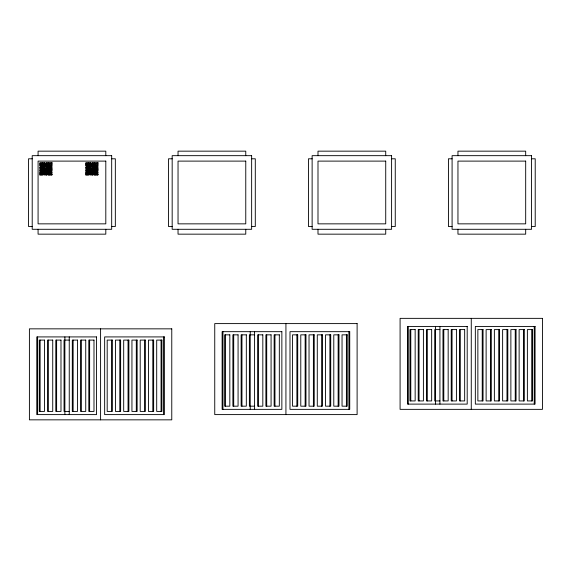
<?xml version="1.0" encoding="UTF-8"?>
<svg xmlns="http://www.w3.org/2000/svg" width="571" height="571" viewBox="0 0 571 571"><rect width="100%" height="100%" fill="white"/><g stroke="black" fill="none" stroke-linecap="round" stroke-linejoin="round"><path stroke-width="0.86" d="M32.212 158.795L28.55 158.795L28.55 226.523L32.212 226.523M111.68 158.795L115.335 158.795L115.335 226.523L111.68 226.523M172.171 158.795L168.509 158.795L168.509 226.523L172.171 226.523M251.64 158.795L255.294 158.795L255.294 226.523L251.64 226.523M312.13 158.795L308.468 158.795L308.468 226.523L312.13 226.523M391.599 158.795L395.253 158.795L395.253 226.523L391.599 226.523M452.089 158.795L448.428 158.795L448.428 226.523L452.089 226.523M531.558 158.795L535.213 158.795L535.213 226.523L531.558 226.523M439.913 329.603L434.724 329.603L434.724 400.935L439.913 400.935M254.573 334.849L249.384 334.849L249.384 406.181L254.573 406.181M69.234 340.095L64.045 340.095L64.045 411.42L69.234 411.42M534.242 326.426L534.242 404.111M531.737 329.603L531.737 400.935M525.684 155.669L525.684 151.158L457.956 151.158L457.956 155.669M525.684 229.292L525.684 234.16L457.956 234.16L457.956 229.292M523.486 329.603L523.486 400.935M515.235 329.603L515.235 400.935M506.984 329.603L506.984 400.935M498.733 329.603L498.733 400.935M490.482 329.603L490.482 400.935M482.231 329.603L482.231 400.935M471.268 318.354L471.268 409.357M460.305 329.603L460.305 400.935M452.054 329.603L452.054 400.935M443.803 329.603L443.803 400.935M439.927 326.426L439.927 404.111M435.566 326.426L435.566 404.111M427.301 329.603L427.301 400.935M419.043 329.603L419.043 400.935M410.792 329.603L410.792 400.935M408.294 326.426L408.294 404.111M385.725 155.669L385.725 151.158L317.997 151.158L317.997 155.669M385.725 229.292L385.725 234.16L317.997 234.16L317.997 229.292M348.902 331.672L348.902 409.357M346.404 334.849L346.404 406.181M338.146 334.849L338.146 406.181M329.895 334.849L329.895 406.181M321.644 334.849L321.644 406.181M313.393 334.849L313.393 406.181M305.142 334.849L305.142 406.181M296.891 334.849L296.891 406.181M285.928 323.6L285.928 414.603M274.965 334.849L274.965 406.181M266.714 334.849L266.714 406.181M258.463 334.849L258.463 406.181M254.587 331.672L254.587 409.357M250.226 331.672L250.226 409.357M245.766 155.669L245.766 151.158L178.038 151.158L178.038 155.669M245.766 229.292L245.766 234.16L178.038 234.16L178.038 229.292M241.961 334.849L241.961 406.181M233.71 334.849L233.71 406.181M225.452 334.849L225.452 406.181M222.954 331.672L222.954 409.357M163.57 336.919L163.57 414.603M161.065 340.095L161.065 411.42M152.814 340.095L152.814 411.42M144.563 340.095L144.563 411.42M136.305 340.095L136.305 411.42M128.054 340.095L128.054 411.42M119.803 340.095L119.803 411.42M111.552 340.095L111.552 411.42M105.806 155.669L105.806 151.158L38.079 151.158L38.079 155.669M105.806 229.292L105.806 234.16L38.079 234.16L38.079 229.292M100.589 328.846L100.589 419.842M89.626 340.095L89.626 411.42M81.375 340.095L81.375 411.42M73.124 340.095L73.124 411.42M69.248 336.919L69.248 414.603M64.887 336.919L64.887 414.603M56.622 340.095L56.622 411.42M48.371 340.095L48.371 411.42M40.12 340.095L40.12 411.42M37.615 336.919L37.615 414.603M111.68 155.669L32.212 155.669L32.212 229.292L111.68 229.292L111.68 155.669M251.64 155.669L172.171 155.669L172.171 229.292L251.64 229.292L251.64 155.669M391.599 155.669L312.13 155.669L312.13 229.292L391.599 229.292L391.599 155.669M531.558 155.669L452.089 155.669L452.089 229.292L531.558 229.292L531.558 155.669M105.806 161.108L38.079 161.108L38.079 223.853L105.806 223.853L105.806 161.108M245.766 161.108L178.038 161.108L178.038 223.853L245.766 223.853L245.766 161.108M385.725 161.108L317.997 161.108L317.997 223.853L385.725 223.853L385.725 161.108M525.684 161.108L457.956 161.108L457.956 223.853L525.684 223.853L525.684 161.108M42.739 162.799L39.777 162.799L39.777 165.768L42.739 165.768L42.739 162.799M44.01 162.799L43.589 162.799L43.589 163.649L44.431 164.07L44.431 162.799L44.859 162.799L44.859 163.227L44.01 163.227L44.01 162.799M46.972 162.799L46.13 162.799L46.13 163.649L48.242 163.649L48.242 163.227L47.393 163.227L47.393 164.919L46.972 164.919L46.972 164.07L45.701 164.07L45.701 163.227L45.28 163.227L45.28 165.768L45.701 165.768L45.701 164.919L44.431 164.919L44.431 164.498L44.859 164.498L44.859 166.19L45.28 166.19L45.28 167.039L44.859 167.039L44.859 166.611L46.13 167.039L46.13 166.19L46.972 166.19L46.972 165.34L47.393 165.34L47.393 167.039L46.551 167.039L46.551 168.731L47.393 168.731L47.393 168.309L49.934 168.731L49.513 170.422L48.663 170.422L48.663 169.58L49.092 169.58L49.092 170.001L47.821 169.58L47.821 170.85L47.393 170.85L48.242 171.693L47.821 174.662L46.972 174.234L46.972 172.542L47.393 172.542L47.393 173.812L48.663 173.812L48.663 173.391L48.242 173.391L48.242 175.083L49.092 175.083L48.663 174.662L49.092 173.391L49.513 173.391L49.513 174.234L52.054 174.234L51.633 172.121L50.783 172.121L50.783 170.85L52.054 170.85L52.054 169.58L51.204 169.58L52.054 172.542L50.783 172.542L50.362 174.662L49.513 174.662L49.513 175.083L50.783 175.083L50.783 173.391L51.204 173.391L51.204 170.422L50.783 170.001L49.934 170.422L50.362 171.271L46.972 170.001L47.393 172.121L46.551 172.121L46.551 172.963L45.701 172.963L46.13 172.542L46.13 173.812L46.551 173.812L46.13 175.083L46.972 175.083L45.701 174.234L45.28 174.234L45.28 175.083L43.16 174.662L43.16 173.812L44.859 173.391L44.431 172.542L45.28 172.542L45.28 173.812L44.859 173.812L44.859 174.662L43.589 174.234L44.01 171.271L43.16 171.271L43.16 170.001L42.318 170.001L42.318 168.309L44.431 168.731L44.01 164.919L43.16 164.919L43.16 166.19L43.589 166.19L43.16 167.46L42.318 167.46L42.318 166.19L42.739 166.19L42.739 166.611L41.469 166.611L41.469 167.46L41.048 167.46L41.048 166.19L40.198 166.19L40.198 167.039L42.739 167.039L42.739 169.152L41.048 169.152L41.048 169.58L42.739 169.58L42.739 171.271L42.318 171.271L42.318 170.85L43.589 170.85L43.589 171.693L44.431 171.693L44.431 171.271L46.551 171.693L46.551 171.271L45.28 171.271L45.701 170.85L45.701 172.121L41.469 171.693L41.89 170.85L41.048 170.85L41.048 171.693L39.777 171.271L39.777 170.85L40.62 170.85L40.62 169.58L39.777 169.58L39.777 170.422L41.89 170.001L41.89 170.422L44.431 170.422L44.431 170.85L44.01 170.85L44.01 169.152L43.16 169.152L43.589 170.001L44.431 170.001L44.431 169.152L45.28 170.001L45.28 168.731L46.13 168.731L46.13 168.309L45.701 168.309L46.13 169.58L47.393 169.58L46.972 167.881L46.13 167.881L46.13 167.46L46.972 167.46L46.972 166.611L46.551 166.611L46.551 163.227L46.972 162.799M48.663 162.799L47.821 162.799L47.821 164.07L48.663 164.07L48.663 162.799M52.054 162.799L49.092 162.799L49.092 165.768L52.054 165.768L52.054 162.799M88.719 162.799L85.75 162.799L85.75 165.768L88.719 165.768L88.719 162.799M89.99 162.799L89.561 162.799L89.561 163.649L90.411 164.07L90.411 162.799L90.832 162.799L90.832 163.227L89.99 163.227L89.99 162.799M92.952 162.799L92.102 162.799L92.102 163.649L94.222 163.649L94.222 163.227L93.373 163.227L93.373 164.919L92.952 164.919L92.952 164.07L91.681 164.07L91.681 163.227L91.26 163.227L91.26 165.768L91.681 165.768L91.681 164.919L90.411 164.919L90.411 164.498L90.832 164.498L90.832 166.19L91.26 166.19L91.26 167.039L90.832 167.039L90.832 166.611L92.102 167.039L92.102 166.19L92.952 166.19L92.952 165.34L93.373 165.34L93.373 167.039L92.531 167.039L92.531 168.731L93.373 168.731L93.373 168.309L95.914 168.731L95.493 170.422L94.643 170.422L94.643 169.58L95.071 169.58L95.071 170.001L93.801 169.58L93.801 170.85L93.373 170.85L94.222 171.693L93.801 174.662L92.952 174.234L92.952 172.542L93.373 172.542L93.373 173.812L94.643 173.812L94.643 173.391L94.222 173.391L94.222 175.083L95.071 175.083L94.643 174.662L95.071 173.391L95.493 173.391L95.493 174.234L98.034 174.234L97.612 172.121L96.763 172.121L96.763 170.85L98.034 170.85L98.034 169.58L97.184 169.58L98.034 172.542L96.763 172.542L96.342 174.662L95.493 174.662L95.493 175.083L96.763 175.083L96.763 173.391L97.184 173.391L97.184 170.422L96.763 170.001L95.914 170.422L96.342 171.271L92.952 170.001L93.373 172.121L92.531 172.121L92.531 172.963L91.681 172.963L92.102 172.542L92.102 173.812L92.531 173.812L92.102 175.083L92.952 175.083L91.681 174.234L91.26 174.234L91.26 175.083L89.14 174.662L89.14 173.812L90.832 173.391L90.411 172.542L91.26 172.542L91.26 173.812L90.832 173.812L90.832 174.662L89.561 174.234L89.99 171.271L89.14 171.271L89.14 170.001L88.291 170.001L88.291 168.309L90.411 168.731L89.99 164.919L89.14 164.919L89.14 166.19L89.561 166.19L89.14 167.46L88.291 167.46L88.291 166.19L88.719 166.19L88.719 166.611L87.449 166.611L87.449 167.46L87.02 167.46L87.02 166.19L86.178 166.19L86.178 167.039L88.719 167.039L88.719 169.152L87.02 169.152L87.02 169.58L88.719 169.58L88.719 171.271L88.291 171.271L88.291 170.85L89.561 170.85L89.561 171.693L90.411 171.693L90.411 171.271L92.531 171.693L92.531 171.271L91.26 171.271L91.681 170.85L91.681 172.121L87.449 171.693L87.87 170.85L87.02 170.85L87.02 171.693L85.75 171.271L85.75 170.85L86.599 170.85L86.599 169.58L85.75 169.58L85.75 170.422L87.87 170.001L87.87 170.422L90.411 170.422L89.99 170.85L89.99 169.152L89.14 169.152L89.561 170.001L90.411 170.001L90.411 169.152L91.26 170.001L91.26 168.731L92.102 168.731L92.102 168.309L91.681 168.309L91.681 169.152L93.373 169.58L92.952 167.881L92.102 167.881L92.102 167.46L92.952 167.46L92.952 166.611L92.531 166.611L92.531 163.227L92.952 162.799M94.643 162.799L93.801 162.799L93.801 164.07L94.643 164.07L94.643 162.799M98.034 162.799L95.071 162.799L95.071 165.768L98.034 165.768L98.034 162.799M42.318 163.227L40.198 163.227L40.198 165.34L42.318 165.34L42.318 163.227M51.633 163.227L49.513 163.227L49.513 165.34L51.633 165.34L51.633 163.227M88.291 163.227L86.178 163.227L86.178 165.34L88.291 165.34L88.291 163.227M97.612 163.227L95.493 163.227L95.493 165.34L97.612 165.34L97.612 163.227M41.89 163.649L40.62 163.649L40.62 164.919L41.89 164.919L41.89 163.649M51.204 163.649L49.934 163.649L49.934 164.919L51.204 164.919L51.204 163.649M87.87 163.649L86.599 163.649L86.599 164.919L87.87 164.919L87.87 163.649M97.184 163.649L95.914 163.649L95.914 164.919L97.184 164.919L97.184 163.649M43.589 164.07L43.16 164.498L43.589 164.07M89.561 164.07L89.14 164.498L89.561 164.07M47.821 164.498L46.13 164.498L46.13 165.768L48.663 165.34L48.663 167.46L49.513 167.46L49.092 166.19L49.934 166.19L49.934 167.46L51.204 167.46L51.204 166.611L52.054 166.611L52.054 167.46L51.633 167.46L51.633 167.039L50.362 167.039L50.362 166.19L50.783 166.19L50.783 168.731L51.204 168.731L50.783 169.58L49.513 169.58L49.513 168.309L50.362 167.881L50.362 169.152L48.242 168.731L47.821 164.498M93.801 164.498L92.102 164.498L92.102 165.768L94.643 165.34L94.643 167.46L95.493 167.46L95.071 166.19L95.914 166.19L95.914 167.46L97.184 167.46L97.184 166.611L98.034 166.611L98.034 167.46L97.612 167.46L97.612 167.039L96.342 167.039L96.342 166.19L96.763 166.19L96.763 168.731L97.184 168.731L96.763 169.58L95.493 169.58L95.493 168.309L96.342 167.881L96.342 169.152L94.222 168.731L93.801 164.498M44.431 165.34L43.589 165.34L43.589 165.768L44.431 165.768L44.431 165.34M90.411 165.34L89.561 165.34L89.561 165.768L90.411 165.768L90.411 165.34M40.198 167.46L39.777 167.46L39.777 168.731L40.62 168.731L40.62 168.309L43.16 168.731L43.16 167.881L40.198 167.881L40.198 167.46M44.01 167.46L43.589 167.881L44.01 167.46M86.178 167.46L85.75 167.46L85.75 168.731L87.02 168.309L87.02 168.731L89.14 168.731L89.14 167.881L86.178 167.881L86.178 167.46M89.99 167.46L89.561 167.881L89.99 167.46M51.633 167.881L51.204 168.309L52.054 168.309L52.054 169.152L51.633 169.152L51.633 167.881M97.612 167.881L97.184 168.309L98.034 168.309L98.034 169.152L97.612 169.152L97.612 167.881M46.551 170.001L45.701 170.001L45.701 170.422L46.551 170.85L46.551 170.001M92.531 170.001L91.681 170.001L91.681 170.422L92.531 170.85L92.531 170.001M49.934 171.693L48.663 171.693L48.663 172.963L49.934 172.963L49.934 171.693M95.914 171.693L94.643 171.693L94.643 172.963L95.914 172.963L95.914 171.693M42.739 172.121L39.777 172.121L39.777 175.083L42.739 175.083L42.739 172.121M49.513 172.121L49.092 172.542L49.513 172.121M88.719 172.121L85.75 172.121L85.75 175.083L88.719 175.083L88.719 172.121M95.493 172.121L95.071 172.542L95.493 172.121M42.318 172.542L40.198 172.542L40.198 174.662L42.318 174.662L42.318 172.542M88.291 172.542L86.178 172.542L86.178 174.662L88.291 174.662L88.291 172.542M41.89 172.963L40.62 172.963L40.62 174.234L41.89 174.234L41.89 172.963M87.87 172.963L86.599 172.963L86.599 174.234L87.87 174.234L87.87 172.963M52.054 174.662L51.633 175.083L52.054 174.662M98.034 174.662L97.612 175.083L98.034 174.662M542.45 318.354L400.085 318.354L400.085 409.357L542.45 409.357L542.45 318.354M357.111 323.6L214.746 323.6L214.746 414.603L357.111 414.603L357.111 323.6M467.199 326.426L407.466 326.426L407.466 404.111L467.199 404.111L467.199 326.426M535.07 326.426L475.336 326.426L475.336 404.111L535.07 404.111L535.07 326.426M171.771 328.846L29.407 328.846L29.407 419.842L171.771 419.842L171.771 328.846M415.153 329.603L409.971 329.603L409.971 400.935L415.153 400.935L415.153 329.603M423.404 329.603L418.222 329.603L418.222 400.935L423.404 400.935L423.404 329.603M431.662 329.603L426.473 329.603L426.473 400.935L431.662 400.935L431.662 329.603M448.164 329.603L442.975 329.603L442.975 400.935L448.164 400.935L448.164 329.603M456.415 329.603L451.226 329.603L451.226 400.935L456.415 400.935L456.415 329.603M464.666 329.603L459.477 329.603L459.477 400.935L464.666 400.935L464.666 329.603M483.052 329.603L477.87 329.603L477.87 400.935L483.052 400.935L483.052 329.603M491.303 329.603L486.121 329.603L486.121 400.935L491.303 400.935L491.303 329.603M499.561 329.603L494.372 329.603L494.372 400.935L499.561 400.935L499.561 329.603M507.812 329.603L502.623 329.603L502.623 400.935L507.812 400.935L507.812 329.603M516.063 329.603L510.874 329.603L510.874 400.935L516.063 400.935L516.063 329.603M524.314 329.603L519.125 329.603L519.125 400.935L524.314 400.935L524.314 329.603M532.565 329.603L527.376 329.603L527.376 400.935L532.565 400.935L532.565 329.603M281.86 331.672L222.126 331.672L222.126 409.357L281.86 409.357L281.86 331.672M349.73 331.672L289.997 331.672L289.997 409.357L349.73 409.357L349.73 331.672M229.82 334.849L224.631 334.849L224.631 406.181L229.82 406.181L229.82 334.849M238.071 334.849L232.882 334.849L232.882 406.181L238.071 406.181L238.071 334.849M246.322 334.849L241.133 334.849L241.133 406.181L246.322 406.181L246.322 334.849M262.824 334.849L257.635 334.849L257.635 406.181L262.824 406.181L262.824 334.849M271.075 334.849L265.886 334.849L265.886 406.181L271.075 406.181L271.075 334.849M279.326 334.849L274.144 334.849L274.144 406.181L279.326 406.181L279.326 334.849M297.719 334.849L292.53 334.849L292.53 406.181L297.719 406.181L297.719 334.849M305.97 334.849L300.781 334.849L300.781 406.181L305.97 406.181L305.97 334.849M314.221 334.849L309.032 334.849L309.032 406.181L314.221 406.181L314.221 334.849M322.472 334.849L317.283 334.849L317.283 406.181L322.472 406.181L322.472 334.849M330.723 334.849L325.534 334.849L325.534 406.181L330.723 406.181L330.723 334.849M338.974 334.849L333.785 334.849L333.785 406.181L338.974 406.181L338.974 334.849M347.225 334.849L342.043 334.849L342.043 406.181L347.225 406.181L347.225 334.849M96.52 336.919L36.787 336.919L36.787 414.603L96.52 414.603L96.52 336.919M164.391 336.919L104.657 336.919L104.657 414.603L164.391 414.603L164.391 336.919M44.481 340.095L39.292 340.095L39.292 411.42L44.481 411.42L44.481 340.095M52.732 340.095L47.543 340.095L47.543 411.42L52.732 411.42L52.732 340.095M60.983 340.095L55.794 340.095L55.794 411.42L60.983 411.42L60.983 340.095M77.485 340.095L72.303 340.095L72.303 411.42L77.485 411.42L77.485 340.095M85.736 340.095L80.554 340.095L80.554 411.42L85.736 411.42L85.736 340.095M93.987 340.095L88.805 340.095L88.805 411.42L93.987 411.42L93.987 340.095M112.38 340.095L107.191 340.095L107.191 411.42L112.38 411.42L112.38 340.095M120.631 340.095L115.442 340.095L115.442 411.42L120.631 411.42L120.631 340.095M128.882 340.095L123.693 340.095L123.693 411.42L128.882 411.42L128.882 340.095M137.133 340.095L131.944 340.095L131.944 411.42L137.133 411.42L137.133 340.095M145.384 340.095L140.202 340.095L140.202 411.42L145.384 411.42L145.384 340.095M153.635 340.095L148.453 340.095L148.453 411.42L153.635 411.42L153.635 340.095M161.886 340.095L156.704 340.095L156.704 411.42L161.886 411.42L161.886 340.095"/></g></svg>
